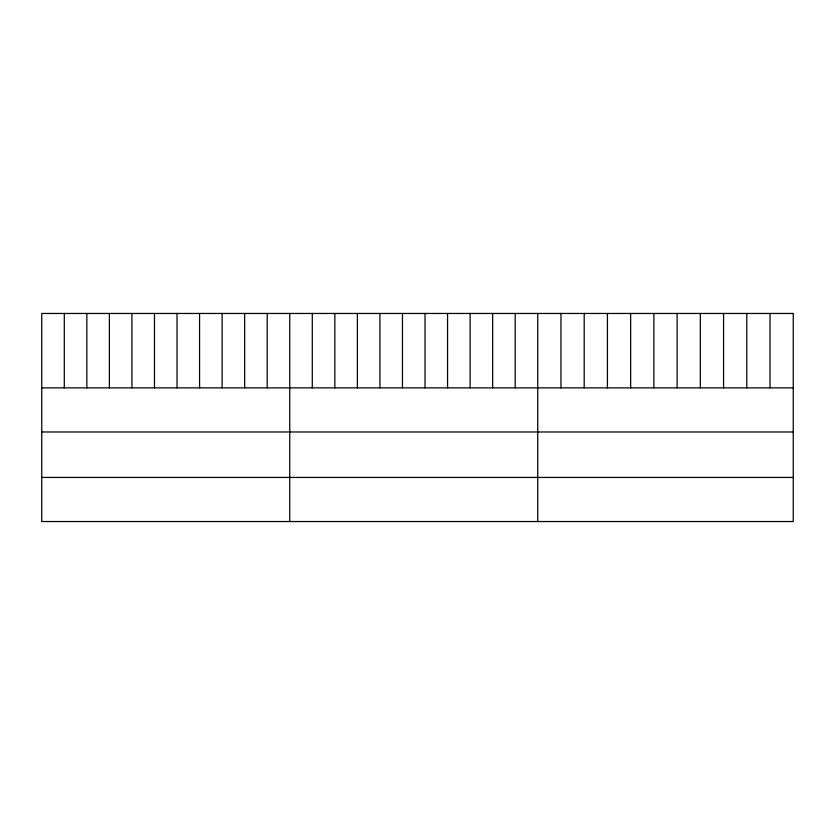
<?xml version="1.0" encoding="UTF-8"?>
<svg xmlns="http://www.w3.org/2000/svg" width="835" height="835" viewBox="0 0 835 835"><rect width="100%" height="100%" fill="white"/><g stroke="black" fill="none" stroke-linecap="round" stroke-linejoin="round"><path stroke-width="1.25" d="M41.75 387.868L793.25 387.868M41.75 431.977L793.25 431.977M41.75 477.432L793.25 477.432M770.027 313.459L770.027 387.868M746.793 313.459L746.793 387.868M723.569 313.459L723.569 387.868M700.335 313.459L700.335 387.868M677.112 313.459L677.112 387.868M653.878 313.459L653.878 387.868M630.655 313.459L630.655 387.868M607.421 313.459L607.421 387.868M584.197 313.459L584.197 387.868M560.963 313.459L560.963 387.868M537.74 313.459L537.74 521.541M515.195 313.459L515.195 387.868M492.65 313.459L492.65 387.868M470.105 313.459L470.105 387.868M447.56 313.459L447.56 387.868M425.015 313.459L425.015 387.868M402.47 313.459L402.47 387.868M379.925 313.459L379.925 387.868M357.38 313.459L357.38 387.868M334.835 313.459L334.835 387.868M312.29 313.459L312.29 387.868M289.745 313.459L289.745 521.541M267.2 313.459L267.2 387.868M244.655 313.459L244.655 387.868M222.11 313.459L222.11 387.868M199.565 313.459L199.565 387.868M177.02 313.459L177.02 387.868M154.475 313.459L154.475 387.868M131.93 313.459L131.93 387.868M109.385 313.459L109.385 387.868M86.84 313.459L86.84 387.868M64.295 313.459L64.295 387.868M793.25 313.459L41.75 313.459L41.75 521.541L793.25 521.541L793.25 313.459"/></g></svg>
